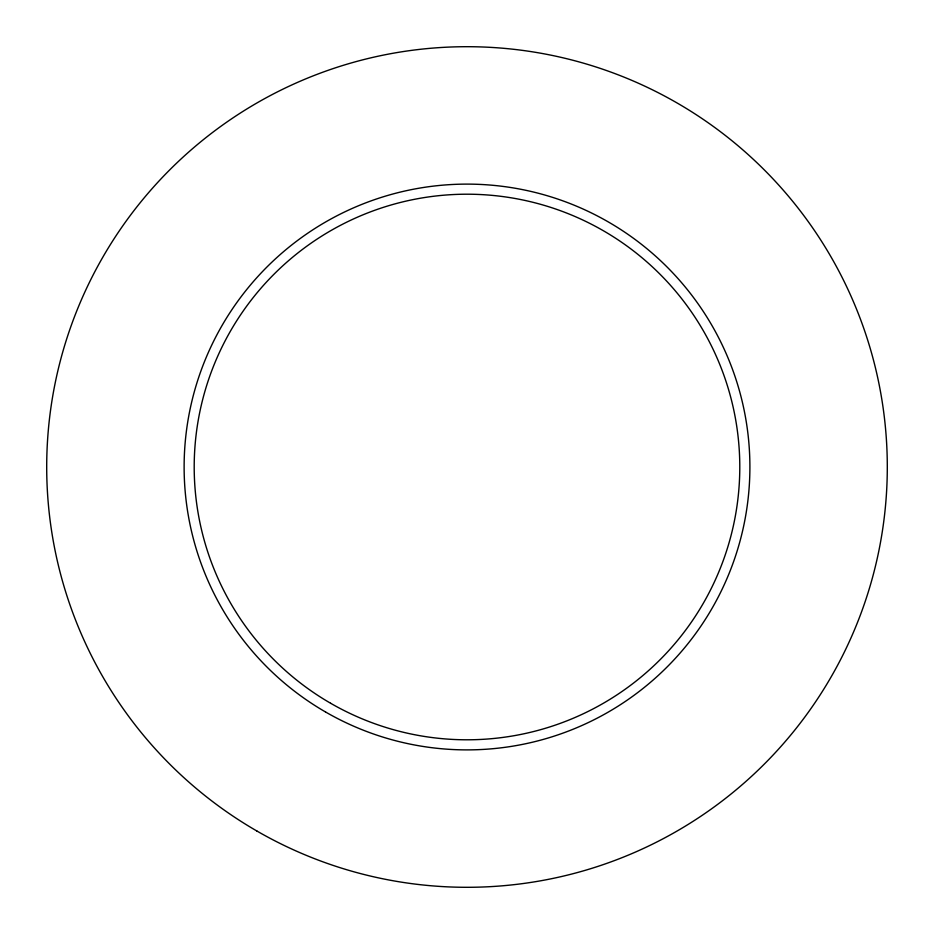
<?xml version="1.0" encoding="UTF-8"?>
<svg xmlns="http://www.w3.org/2000/svg" width="934" height="934" viewBox="0 0 934 934"><rect width="100%" height="100%" fill="white"/><g stroke="black" fill="none" stroke-linecap="round" stroke-linejoin="round"><path stroke-width="1.4" d="M256.85 830.991A420.3 420.3 0 0 0 887.3 467A420.3 420.3 0 0 0 256.85 103.009A420.3 420.3 0 0 0 256.85 830.991M325.557 711.988A282.897 282.897 0 0 0 749.897 467A282.897 282.897 0 0 0 325.557 222.012A282.897 282.897 0 0 0 325.557 711.988M330.601 703.244A272.786 272.786 0 0 0 739.786 467A272.786 272.786 0 0 0 330.601 230.756A272.786 272.786 0 0 0 330.601 703.244"/></g></svg>
